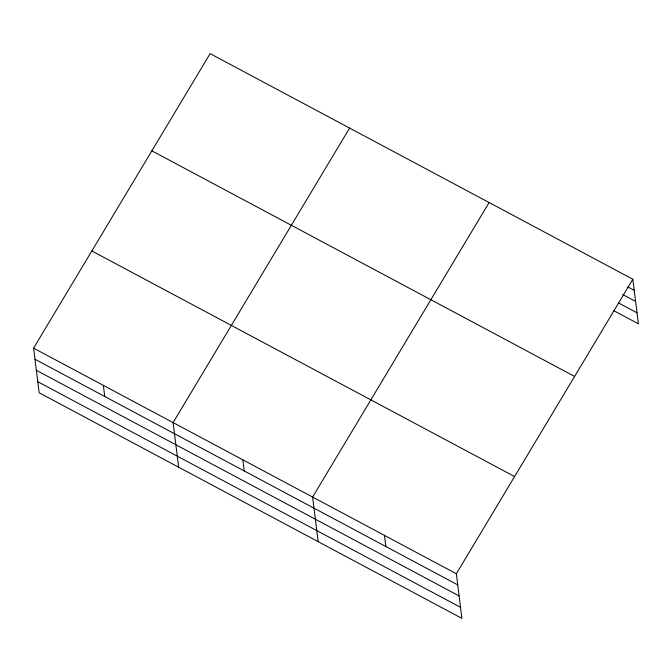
<?xml version="1.0" encoding="UTF-8"?>
<svg xmlns="http://www.w3.org/2000/svg" width="672" height="672" viewBox="0 0 672 672"><rect width="100%" height="100%" fill="white"/><g stroke="black" fill="none" stroke-linecap="round" stroke-linejoin="round"><path stroke-width="1.01" d="M632.848 279.241L456.347 573.762L461.899 618.366L39.152 392.759L33.6 348.155L210.101 53.634L632.848 279.241L638.4 323.845L613.519 310.565M349.608 128.083L173.107 422.604L178.66 467.208M489.115 202.541L312.614 497.062L318.167 541.657M627.782 286.91L634.225 290.354M622.709 294.521L635.603 301.409M618.593 302.963L637.022 312.791M151.855 150.83L574.602 376.438M91.846 250.967L514.592 476.574M33.6 348.155L456.347 573.762M34.986 359.268L457.724 584.875M36.364 370.314L459.102 595.93M37.775 381.704L460.522 607.312M384.476 535.408L385.862 546.521M242.861 459.833L244.238 470.946M103.354 385.384L104.74 396.488"/></g></svg>
